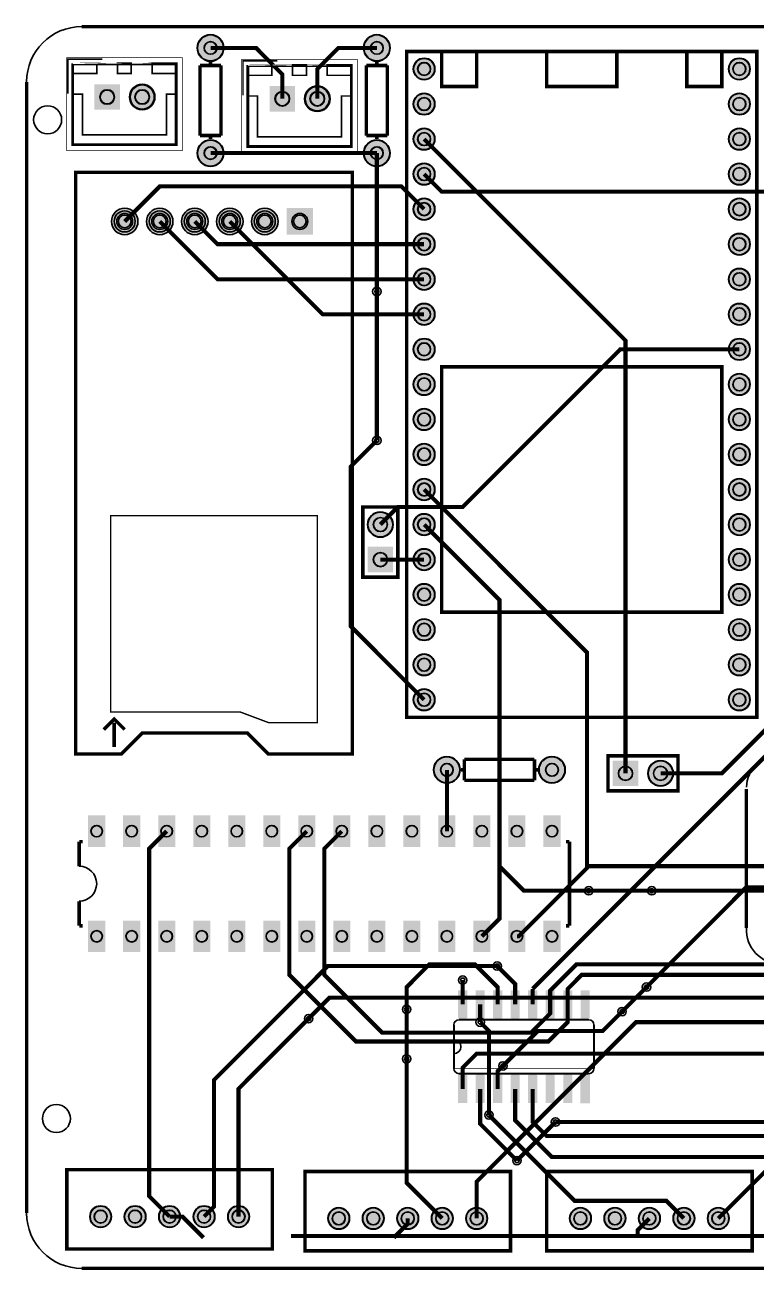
# Model space of a CAD drawing. Header units: millimetres. Extents: x 0 to 105, y 4 to 94.
# Drawn here: x -0.1 to 52.9, y 3.9 to 94.1 of the extents above; entities that cross this region are included whole.
import ezdxf

# ---------------------------------------------------------------- set-up
doc = ezdxf.new("R2010")
doc.units = ezdxf.units.MM
for name, color, linetype, true_color in [('BoardOutLine', 7, 'Continuous', 0xff00ff), ('BottomLayer', 7, 'Continuous', 0x0000ff), ('BottomSolderMaskLayer', 7, 'Continuous', 0xaa00ff), ('Document', 7, 'Continuous', 0xffffff), ('Hole', 7, 'Continuous', 0x222222), ('Mechanical', 7, 'Continuous', 0xf022f0), ('Multi-Layer', 7, 'Continuous', 0xc0c0c0), ('TopLayer', 7, 'Continuous', 0xff0000), ('TopPasteMaskLayer', 7, 'Continuous', 0x808080), ('TopSilkLayer', 7, 'Continuous', 0xffcc00), ('TopSolderMaskLayer', 7, 'Continuous', 0x800080)]:
    doc.layers.add(name, color=color, linetype=linetype, true_color=true_color)

msp = doc.modelspace()

# ---------------------------------------------------------------- hatches: boundary and pattern name
at = {"layer": 'BottomSolderMaskLayer'}
for points in [[(12.37, 92.456, 1), (14.3, 92.456, 1)], [(24.435, 92.456, 1), (26.365, 92.456, 1)], [(28.042, 90.932, 1), (29.616, 90.932, 1)], [(50.902, 90.932, 1), (52.477, 90.932, 1)], [(4.916, 89.826), (6.768, 89.826), (6.768, 87.974), (4.916, 87.974)], [(7.456, 88.9, 1), (9.308, 88.9, 1)], [(17.616, 89.699), (19.468, 89.699), (19.468, 87.847), (17.616, 87.847)], [(20.156, 88.773, 1), (22.008, 88.773, 1)], [(28.042, 88.392, 1), (29.616, 88.392, 1)], [(50.902, 88.392, 1), (52.477, 88.392, 1)], [(12.37, 84.836, 1), (14.3, 84.836, 1)], [(24.435, 84.836, 1), (26.365, 84.836, 1)], [(28.042, 85.852, 1), (29.616, 85.852, 1)], [(50.902, 85.852, 1), (52.477, 85.852, 1)], [(28.042, 83.312, 1), (29.616, 83.312, 1)], [(50.902, 83.312, 1), (52.477, 83.312, 1)], [(28.042, 80.772, 1), (29.616, 80.772, 1)], [(50.902, 80.772, 1), (52.477, 80.772, 1)], [(6.15, 79.883, 1), (8.074, 79.883, 1)], [(8.69, 79.883, 1), (10.614, 79.883, 1)], [(11.23, 79.883, 1), (13.154, 79.883, 1)], [(13.77, 79.883, 1), (15.694, 79.883, 1)], [(16.31, 79.883, 1), (18.234, 79.883, 1)], [(20.774, 80.845), (20.774, 78.921), (18.85, 78.921), (18.85, 80.845)], [(28.042, 78.232, 1), (29.616, 78.232, 1)], [(50.902, 78.232, 1), (52.477, 78.232, 1)], [(28.042, 75.692, 1), (29.616, 75.692, 1)], [(50.902, 75.692, 1), (52.477, 75.692, 1)], [(28.042, 73.152, 1), (29.616, 73.152, 1)], [(50.902, 73.152, 1), (52.477, 73.152, 1)], [(28.042, 70.612, 1), (29.616, 70.612, 1)], [(50.902, 70.612, 1), (52.477, 70.612, 1)], [(28.042, 68.072, 1), (29.616, 68.072, 1)], [(50.902, 68.072, 1), (52.477, 68.072, 1)], [(28.042, 65.532, 1), (29.616, 65.532, 1)], [(50.902, 65.532, 1), (52.477, 65.532, 1)], [(28.042, 62.992, 1), (29.616, 62.992, 1)], [(50.902, 62.992, 1), (52.477, 62.992, 1)], [(28.042, 60.452, 1), (29.616, 60.452, 1)], [(50.902, 60.452, 1), (52.477, 60.452, 1)], [(24.729, 57.912, 1), (26.579, 57.912, 1)], [(28.042, 57.912, 1), (29.616, 57.912, 1)], [(50.902, 57.912, 1), (52.477, 57.912, 1)], [(24.729, 54.447), (24.729, 56.298), (26.579, 56.298), (26.579, 54.447)], [(28.042, 55.372, 1), (29.616, 55.372, 1)], [(50.902, 55.372, 1), (52.477, 55.372, 1)], [(28.042, 52.832, 1), (29.616, 52.832, 1)], [(50.902, 52.832, 1), (52.477, 52.832, 1)], [(28.042, 50.292, 1), (29.616, 50.292, 1)], [(50.902, 50.292, 1), (52.477, 50.292, 1)], [(28.042, 47.752, 1), (29.616, 47.752, 1)], [(50.902, 47.752, 1), (52.477, 47.752, 1)], [(28.042, 45.212, 1), (29.616, 45.212, 1)], [(50.902, 45.212, 1), (52.477, 45.212, 1)], [(29.515, 40.132, 1), (31.445, 40.132, 1)], [(37.135, 40.132, 1), (39.065, 40.132, 1)], [(42.509, 40.803), (44.359, 40.803), (44.359, 38.953), (42.509, 38.953)], [(45.049, 39.878, 1), (46.899, 39.878, 1)], [(4.46, 34.55), (4.46, 36.824), (5.7, 36.824), (5.7, 34.55)], [(7, 34.55), (7, 36.824), (8.24, 36.824), (8.24, 34.55)], [(9.54, 34.55), (9.54, 36.824), (10.78, 36.824), (10.78, 34.55)], [(12.08, 34.55), (12.08, 36.824), (13.32, 36.824), (13.32, 34.55)], [(14.62, 34.55), (14.62, 36.824), (15.86, 36.824), (15.86, 34.55)], [(17.16, 34.55), (17.16, 36.824), (18.4, 36.824), (18.4, 34.55)], [(19.7, 34.55), (19.7, 36.824), (20.94, 36.824), (20.94, 34.55)], [(22.24, 34.55), (22.24, 36.824), (23.48, 36.824), (23.48, 34.55)], [(24.78, 34.55), (24.78, 36.824), (26.02, 36.824), (26.02, 34.55)], [(27.32, 34.55), (27.32, 36.824), (28.56, 36.824), (28.56, 34.55)], [(29.86, 34.55), (29.86, 36.824), (31.1, 36.824), (31.1, 34.55)], [(32.4, 34.55), (32.4, 36.824), (33.64, 36.824), (33.64, 34.55)], [(34.94, 34.55), (34.94, 36.824), (36.18, 36.824), (36.18, 34.55)], [(37.48, 34.55), (37.48, 36.824), (38.72, 36.824), (38.72, 34.55)], [(4.46, 26.93), (4.46, 29.204), (5.7, 29.204), (5.7, 26.93)], [(7, 26.93), (7, 29.204), (8.24, 29.204), (8.24, 26.93)], [(9.54, 26.93), (9.54, 29.204), (10.78, 29.204), (10.78, 26.93)], [(12.08, 26.93), (12.08, 29.204), (13.32, 29.204), (13.32, 26.93)], [(14.62, 26.93), (14.62, 29.204), (15.86, 29.204), (15.86, 26.93)], [(17.16, 26.93), (17.16, 29.204), (18.4, 29.204), (18.4, 26.93)], [(19.7, 26.93), (19.7, 29.204), (20.94, 29.204), (20.94, 26.93)], [(22.24, 26.93), (22.24, 29.204), (23.48, 29.204), (23.48, 26.93)], [(24.78, 26.93), (24.78, 29.204), (26.02, 29.204), (26.02, 26.93)], [(27.32, 26.93), (27.32, 29.204), (28.56, 29.204), (28.56, 26.93)], [(29.86, 26.93), (29.86, 29.204), (31.1, 29.204), (31.1, 26.93)], [(32.4, 26.93), (32.4, 29.204), (33.64, 29.204), (33.64, 26.93)], [(34.94, 26.93), (34.94, 29.204), (36.18, 29.204), (36.18, 26.93)], [(37.48, 26.93), (37.48, 29.204), (38.72, 29.204), (38.72, 26.93)], [(4.58, 7.747, 1), (6.154, 7.747, 1)], [(7.08, 7.747, 1), (8.654, 7.747, 1)], [(9.58, 7.747, 1), (11.154, 7.747, 1)], [(12.08, 7.747, 1), (13.655, 7.747, 1)], [(14.58, 7.747, 1), (16.154, 7.747, 1)], [(21.852, 7.62, 1), (23.426, 7.62, 1)], [(24.352, 7.62, 1), (25.926, 7.62, 1)], [(26.852, 7.62, 1), (28.426, 7.62, 1)], [(29.352, 7.62, 1), (30.927, 7.62, 1)], [(31.852, 7.62, 1), (33.426, 7.62, 1)], [(39.378, 7.62, 1), (40.953, 7.62, 1)], [(41.878, 7.62, 1), (43.452, 7.62, 1)], [(44.378, 7.62, 1), (45.953, 7.62, 1)], [(46.878, 7.62, 1), (48.453, 7.62, 1)], [(49.378, 7.62, 1), (50.953, 7.62, 1)]]:
    msp.add_hatch(color=256, dxfattribs=at).paths.add_polyline_path(points)
at = {"layer": 'Document'}
for points in [[(31.369, 22.022), (31.877, 22.022), (31.877, 23.165), (31.369, 23.165)], [(32.639, 22.022), (33.147, 22.022), (33.147, 23.165), (32.639, 23.165)], [(33.909, 22.022), (34.417, 22.022), (34.417, 23.165), (33.909, 23.165)], [(35.179, 22.022), (35.687, 22.022), (35.687, 23.165), (35.179, 23.165)], [(36.449, 22.022), (36.957, 22.022), (36.957, 23.165), (36.449, 23.165)], [(37.719, 22.022), (38.227, 22.022), (38.227, 23.165), (37.719, 23.165)], [(38.989, 22.022), (39.497, 22.022), (39.497, 23.165), (38.989, 23.165)], [(40.259, 22.022), (40.767, 22.022), (40.767, 23.165), (40.259, 23.165)], [(31.369, 16.967), (31.877, 16.967), (31.877, 18.11), (31.369, 18.11)], [(32.639, 16.967), (33.147, 16.967), (33.147, 18.11), (32.639, 18.11)], [(33.909, 16.993), (34.417, 16.993), (34.417, 18.136), (33.909, 18.136)], [(35.179, 16.967), (35.687, 16.967), (35.687, 18.11), (35.179, 18.11)], [(36.449, 16.967), (36.957, 16.967), (36.957, 18.11), (36.449, 18.11)], [(37.719, 16.967), (38.227, 16.967), (38.227, 18.11), (37.719, 18.11)], [(38.989, 16.967), (39.497, 16.967), (39.497, 18.11), (38.989, 18.11)], [(40.259, 16.967), (40.767, 16.967), (40.767, 18.11), (40.259, 18.11)]]:
    msp.add_hatch(color=256, dxfattribs=at).paths.add_polyline_path(points)
at = {"layer": 'Multi-Layer'}
for points in [[(12.395, 92.456, 1), (14.275, 92.456, 1)], [(24.46, 92.456, 1), (26.34, 92.456, 1)], [(28.067, 90.932, 1), (29.591, 90.932, 1)], [(50.927, 90.932, 1), (52.451, 90.932, 1)], [(4.967, 89.775), (6.717, 89.775), (6.717, 88.025), (4.967, 88.025)], [(7.507, 88.9, 1), (9.257, 88.9, 1)], [(17.667, 89.648), (19.417, 89.648), (19.417, 87.898), (17.667, 87.898)], [(20.207, 88.773, 1), (21.957, 88.773, 1)], [(28.067, 88.392, 1), (29.591, 88.392, 1)], [(50.927, 88.392, 1), (52.451, 88.392, 1)], [(12.395, 84.836, 1), (14.275, 84.836, 1)], [(24.46, 84.836, 1), (26.34, 84.836, 1)], [(28.067, 85.852, 1), (29.591, 85.852, 1)], [(50.927, 85.852, 1), (52.451, 85.852, 1)], [(28.067, 83.312, 1), (29.591, 83.312, 1)], [(50.927, 83.312, 1), (52.451, 83.312, 1)], [(28.067, 80.772, 1), (29.591, 80.772, 1)], [(50.927, 80.772, 1), (52.451, 80.772, 1)], [(6.35, 79.883, 1), (7.874, 79.883, 1)], [(8.89, 79.883, 1), (10.414, 79.883, 1)], [(11.43, 79.883, 1), (12.954, 79.883, 1)], [(13.97, 79.883, 1), (15.494, 79.883, 1)], [(16.51, 79.883, 1), (18.034, 79.883, 1)], [(20.574, 80.645), (20.574, 79.121), (19.05, 79.121), (19.05, 80.645)], [(28.067, 78.232, 1), (29.591, 78.232, 1)], [(50.927, 78.232, 1), (52.451, 78.232, 1)], [(28.067, 75.692, 1), (29.591, 75.692, 1)], [(50.927, 75.692, 1), (52.451, 75.692, 1)], [(28.067, 73.152, 1), (29.591, 73.152, 1)], [(50.927, 73.152, 1), (52.451, 73.152, 1)], [(28.067, 70.612, 1), (29.591, 70.612, 1)], [(50.927, 70.612, 1), (52.451, 70.612, 1)], [(28.067, 68.072, 1), (29.591, 68.072, 1)], [(50.927, 68.072, 1), (52.451, 68.072, 1)], [(28.067, 65.532, 1), (29.591, 65.532, 1)], [(50.927, 65.532, 1), (52.451, 65.532, 1)], [(28.067, 62.992, 1), (29.591, 62.992, 1)], [(50.927, 62.992, 1), (52.451, 62.992, 1)], [(28.067, 60.452, 1), (29.591, 60.452, 1)], [(50.927, 60.452, 1), (52.451, 60.452, 1)], [(24.754, 57.912, 1), (26.554, 57.912, 1)], [(28.067, 57.912, 1), (29.591, 57.912, 1)], [(50.927, 57.912, 1), (52.451, 57.912, 1)], [(24.754, 54.472), (24.754, 56.272), (26.554, 56.272), (26.554, 54.472)], [(28.067, 55.372, 1), (29.591, 55.372, 1)], [(50.927, 55.372, 1), (52.451, 55.372, 1)], [(28.067, 52.832, 1), (29.591, 52.832, 1)], [(50.927, 52.832, 1), (52.451, 52.832, 1)], [(28.067, 50.292, 1), (29.591, 50.292, 1)], [(50.927, 50.292, 1), (52.451, 50.292, 1)], [(28.067, 47.752, 1), (29.591, 47.752, 1)], [(50.927, 47.752, 1), (52.451, 47.752, 1)], [(28.067, 45.212, 1), (29.591, 45.212, 1)], [(50.927, 45.212, 1), (52.451, 45.212, 1)], [(29.54, 40.132, 1), (31.42, 40.132, 1)], [(37.16, 40.132, 1), (39.04, 40.132, 1)], [(42.534, 40.778), (44.334, 40.778), (44.334, 38.978), (42.534, 38.978)], [(45.074, 39.878, 1), (46.874, 39.878, 1)], [(4.474, 34.596), (4.474, 36.778), (5.686, 36.778), (5.686, 34.596)], [(7.014, 34.596), (7.014, 36.778), (8.226, 36.778), (8.226, 34.596)], [(9.554, 34.596), (9.554, 36.778), (10.766, 36.778), (10.766, 34.596)], [(12.094, 34.596), (12.094, 36.778), (13.306, 36.778), (13.306, 34.596)], [(14.634, 34.596), (14.634, 36.778), (15.846, 36.778), (15.846, 34.596)], [(17.174, 34.596), (17.174, 36.778), (18.386, 36.778), (18.386, 34.596)], [(19.714, 34.596), (19.714, 36.778), (20.926, 36.778), (20.926, 34.596)], [(22.254, 34.596), (22.254, 36.778), (23.466, 36.778), (23.466, 34.596)], [(24.794, 34.596), (24.794, 36.778), (26.006, 36.778), (26.006, 34.596)], [(27.334, 34.596), (27.334, 36.778), (28.546, 36.778), (28.546, 34.596)], [(29.874, 34.596), (29.874, 36.778), (31.086, 36.778), (31.086, 34.596)], [(32.414, 34.596), (32.414, 36.778), (33.626, 36.778), (33.626, 34.596)], [(34.954, 34.596), (34.954, 36.778), (36.166, 36.778), (36.166, 34.596)], [(37.494, 34.596), (37.494, 36.778), (38.706, 36.778), (38.706, 34.596)], [(4.474, 26.976), (4.474, 29.158), (5.686, 29.158), (5.686, 26.976)], [(7.014, 26.976), (7.014, 29.158), (8.226, 29.158), (8.226, 26.976)], [(9.554, 26.976), (9.554, 29.158), (10.766, 29.158), (10.766, 26.976)], [(12.094, 26.976), (12.094, 29.158), (13.306, 29.158), (13.306, 26.976)], [(14.634, 26.976), (14.634, 29.158), (15.846, 29.158), (15.846, 26.976)], [(17.174, 26.976), (17.174, 29.158), (18.386, 29.158), (18.386, 26.976)], [(19.714, 26.976), (19.714, 29.158), (20.926, 29.158), (20.926, 26.976)], [(22.254, 26.976), (22.254, 29.158), (23.466, 29.158), (23.466, 26.976)], [(24.794, 26.976), (24.794, 29.158), (26.006, 29.158), (26.006, 26.976)], [(27.334, 26.976), (27.334, 29.158), (28.546, 29.158), (28.546, 26.976)], [(29.874, 26.976), (29.874, 29.158), (31.086, 29.158), (31.086, 26.976)], [(32.414, 26.976), (32.414, 29.158), (33.626, 29.158), (33.626, 26.976)], [(34.954, 26.976), (34.954, 29.158), (36.166, 29.158), (36.166, 26.976)], [(37.494, 26.976), (37.494, 29.158), (38.706, 29.158), (38.706, 26.976)], [(4.605, 7.747, 1), (6.129, 7.747, 1)], [(7.105, 7.747, 1), (8.629, 7.747, 1)], [(9.605, 7.747, 1), (11.129, 7.747, 1)], [(12.105, 7.747, 1), (13.629, 7.747, 1)], [(14.605, 7.747, 1), (16.129, 7.747, 1)], [(21.877, 7.62, 1), (23.401, 7.62, 1)], [(24.377, 7.62, 1), (25.901, 7.62, 1)], [(26.877, 7.62, 1), (28.401, 7.62, 1)], [(29.377, 7.62, 1), (30.901, 7.62, 1)], [(31.877, 7.62, 1), (33.401, 7.62, 1)], [(39.403, 7.62, 1), (40.927, 7.62, 1)], [(41.903, 7.62, 1), (43.427, 7.62, 1)], [(44.403, 7.62, 1), (45.927, 7.62, 1)], [(46.903, 7.62, 1), (48.427, 7.62, 1)], [(49.403, 7.62, 1), (50.927, 7.62, 1)]]:
    msp.add_hatch(color=256, dxfattribs=at).paths.add_polyline_path(points)
at = {"layer": 'TopLayer'}
for points in [[(31.293, 24.155), (31.953, 24.155), (31.953, 22.123), (31.293, 22.123)], [(32.563, 24.155), (33.223, 24.155), (33.223, 22.123), (32.563, 22.123)], [(33.833, 24.155), (34.493, 24.155), (34.493, 22.123), (33.833, 22.123)], [(35.103, 24.155), (35.763, 24.155), (35.763, 22.123), (35.103, 22.123)], [(36.373, 24.155), (37.033, 24.155), (37.033, 22.123), (36.373, 22.123)], [(37.643, 24.155), (38.303, 24.155), (38.303, 22.123), (37.643, 22.123)], [(38.913, 24.155), (39.573, 24.155), (39.573, 22.123), (38.913, 22.123)], [(40.183, 24.155), (40.843, 24.155), (40.843, 22.123), (40.183, 22.123)], [(31.293, 18.009), (31.953, 18.009), (31.953, 15.977), (31.293, 15.977)], [(32.563, 18.009), (33.223, 18.009), (33.223, 15.977), (32.563, 15.977)], [(33.833, 18.009), (34.493, 18.009), (34.493, 15.977), (33.833, 15.977)], [(35.103, 18.009), (35.763, 18.009), (35.763, 15.977), (35.103, 15.977)], [(36.373, 18.009), (37.033, 18.009), (37.033, 15.977), (36.373, 15.977)], [(37.643, 18.009), (38.303, 18.009), (38.303, 15.977), (37.643, 15.977)], [(38.913, 18.009), (39.573, 18.009), (39.573, 15.977), (38.913, 15.977)], [(40.183, 18.009), (40.843, 18.009), (40.843, 15.977), (40.183, 15.977)]]:
    msp.add_hatch(color=256, dxfattribs=at).paths.add_polyline_path(points)
at = {"layer": 'TopPasteMaskLayer'}
msp.add_hatch(color=256, dxfattribs=at).paths.add_polyline_path([(40.183, 18.009), (40.843, 18.009), (40.843, 15.977), (40.183, 15.977)])
at = {"layer": 'TopSolderMaskLayer'}
for points in [[(12.37, 92.456, 1), (14.3, 92.456, 1)], [(24.435, 92.456, 1), (26.365, 92.456, 1)], [(28.042, 90.932, 1), (29.616, 90.932, 1)], [(50.902, 90.932, 1), (52.477, 90.932, 1)], [(4.916, 89.826), (6.768, 89.826), (6.768, 87.974), (4.916, 87.974)], [(7.456, 88.9, 1), (9.308, 88.9, 1)], [(17.616, 89.699), (19.468, 89.699), (19.468, 87.847), (17.616, 87.847)], [(20.156, 88.773, 1), (22.008, 88.773, 1)], [(28.042, 88.392, 1), (29.616, 88.392, 1)], [(50.902, 88.392, 1), (52.477, 88.392, 1)], [(12.37, 84.836, 1), (14.3, 84.836, 1)], [(24.435, 84.836, 1), (26.365, 84.836, 1)], [(28.042, 85.852, 1), (29.616, 85.852, 1)], [(50.902, 85.852, 1), (52.477, 85.852, 1)], [(28.042, 83.312, 1), (29.616, 83.312, 1)], [(50.902, 83.312, 1), (52.477, 83.312, 1)], [(28.042, 80.772, 1), (29.616, 80.772, 1)], [(50.902, 80.772, 1), (52.477, 80.772, 1)], [(6.15, 79.883, 1), (8.074, 79.883, 1)], [(8.69, 79.883, 1), (10.614, 79.883, 1)], [(11.23, 79.883, 1), (13.154, 79.883, 1)], [(13.77, 79.883, 1), (15.694, 79.883, 1)], [(16.31, 79.883, 1), (18.234, 79.883, 1)], [(20.774, 80.845), (20.774, 78.921), (18.85, 78.921), (18.85, 80.845)], [(28.042, 78.232, 1), (29.616, 78.232, 1)], [(50.902, 78.232, 1), (52.477, 78.232, 1)], [(28.042, 75.692, 1), (29.616, 75.692, 1)], [(50.902, 75.692, 1), (52.477, 75.692, 1)], [(28.042, 73.152, 1), (29.616, 73.152, 1)], [(50.902, 73.152, 1), (52.477, 73.152, 1)], [(28.042, 70.612, 1), (29.616, 70.612, 1)], [(50.902, 70.612, 1), (52.477, 70.612, 1)], [(28.042, 68.072, 1), (29.616, 68.072, 1)], [(50.902, 68.072, 1), (52.477, 68.072, 1)], [(28.042, 65.532, 1), (29.616, 65.532, 1)], [(50.902, 65.532, 1), (52.477, 65.532, 1)], [(28.042, 62.992, 1), (29.616, 62.992, 1)], [(50.902, 62.992, 1), (52.477, 62.992, 1)], [(28.042, 60.452, 1), (29.616, 60.452, 1)], [(50.902, 60.452, 1), (52.477, 60.452, 1)], [(24.729, 57.912, 1), (26.579, 57.912, 1)], [(28.042, 57.912, 1), (29.616, 57.912, 1)], [(50.902, 57.912, 1), (52.477, 57.912, 1)], [(24.729, 54.447), (24.729, 56.298), (26.579, 56.298), (26.579, 54.447)], [(28.042, 55.372, 1), (29.616, 55.372, 1)], [(50.902, 55.372, 1), (52.477, 55.372, 1)], [(28.042, 52.832, 1), (29.616, 52.832, 1)], [(50.902, 52.832, 1), (52.477, 52.832, 1)], [(28.042, 50.292, 1), (29.616, 50.292, 1)], [(50.902, 50.292, 1), (52.477, 50.292, 1)], [(28.042, 47.752, 1), (29.616, 47.752, 1)], [(50.902, 47.752, 1), (52.477, 47.752, 1)], [(28.042, 45.212, 1), (29.616, 45.212, 1)], [(50.902, 45.212, 1), (52.477, 45.212, 1)], [(29.515, 40.132, 1), (31.445, 40.132, 1)], [(37.135, 40.132, 1), (39.065, 40.132, 1)], [(42.509, 40.803), (44.359, 40.803), (44.359, 38.953), (42.509, 38.953)], [(45.049, 39.878, 1), (46.899, 39.878, 1)], [(4.46, 34.55), (4.46, 36.824), (5.7, 36.824), (5.7, 34.55)], [(7, 34.55), (7, 36.824), (8.24, 36.824), (8.24, 34.55)], [(9.54, 34.55), (9.54, 36.824), (10.78, 36.824), (10.78, 34.55)], [(12.08, 34.55), (12.08, 36.824), (13.32, 36.824), (13.32, 34.55)], [(14.62, 34.55), (14.62, 36.824), (15.86, 36.824), (15.86, 34.55)], [(17.16, 34.55), (17.16, 36.824), (18.4, 36.824), (18.4, 34.55)], [(19.7, 34.55), (19.7, 36.824), (20.94, 36.824), (20.94, 34.55)], [(22.24, 34.55), (22.24, 36.824), (23.48, 36.824), (23.48, 34.55)], [(24.78, 34.55), (24.78, 36.824), (26.02, 36.824), (26.02, 34.55)], [(27.32, 34.55), (27.32, 36.824), (28.56, 36.824), (28.56, 34.55)], [(29.86, 34.55), (29.86, 36.824), (31.1, 36.824), (31.1, 34.55)], [(32.4, 34.55), (32.4, 36.824), (33.64, 36.824), (33.64, 34.55)], [(34.94, 34.55), (34.94, 36.824), (36.18, 36.824), (36.18, 34.55)], [(37.48, 34.55), (37.48, 36.824), (38.72, 36.824), (38.72, 34.55)], [(4.46, 26.93), (4.46, 29.204), (5.7, 29.204), (5.7, 26.93)], [(7, 26.93), (7, 29.204), (8.24, 29.204), (8.24, 26.93)], [(9.54, 26.93), (9.54, 29.204), (10.78, 29.204), (10.78, 26.93)], [(12.08, 26.93), (12.08, 29.204), (13.32, 29.204), (13.32, 26.93)], [(14.62, 26.93), (14.62, 29.204), (15.86, 29.204), (15.86, 26.93)], [(17.16, 26.93), (17.16, 29.204), (18.4, 29.204), (18.4, 26.93)], [(19.7, 26.93), (19.7, 29.204), (20.94, 29.204), (20.94, 26.93)], [(22.24, 26.93), (22.24, 29.204), (23.48, 29.204), (23.48, 26.93)], [(24.78, 26.93), (24.78, 29.204), (26.02, 29.204), (26.02, 26.93)], [(27.32, 26.93), (27.32, 29.204), (28.56, 29.204), (28.56, 26.93)], [(29.86, 26.93), (29.86, 29.204), (31.1, 29.204), (31.1, 26.93)], [(32.4, 26.93), (32.4, 29.204), (33.64, 29.204), (33.64, 26.93)], [(34.94, 26.93), (34.94, 29.204), (36.18, 29.204), (36.18, 26.93)], [(37.48, 26.93), (37.48, 29.204), (38.72, 29.204), (38.72, 26.93)], [(40.157, 18.034), (40.869, 18.034), (40.869, 15.951), (40.157, 15.951)], [(4.58, 7.747, 1), (6.154, 7.747, 1)], [(7.08, 7.747, 1), (8.654, 7.747, 1)], [(9.58, 7.747, 1), (11.154, 7.747, 1)], [(12.08, 7.747, 1), (13.655, 7.747, 1)], [(14.58, 7.747, 1), (16.154, 7.747, 1)], [(21.852, 7.62, 1), (23.426, 7.62, 1)], [(24.352, 7.62, 1), (25.926, 7.62, 1)], [(26.852, 7.62, 1), (28.426, 7.62, 1)], [(29.352, 7.62, 1), (30.927, 7.62, 1)], [(31.852, 7.62, 1), (33.426, 7.62, 1)], [(39.378, 7.62, 1), (40.953, 7.62, 1)], [(41.878, 7.62, 1), (43.452, 7.62, 1)], [(44.378, 7.62, 1), (45.953, 7.62, 1)], [(46.878, 7.62, 1), (48.453, 7.62, 1)], [(49.378, 7.62, 1), (50.953, 7.62, 1)]]:
    msp.add_hatch(color=256, dxfattribs=at).paths.add_polyline_path(points)

# ---------------------------------------------------------------- linework, layer by layer
at = {"layer": 'BoardOutLine', "const_width": 0.254}
for points in [[(4, 94), (101, 94)], [(0, 8), (0, 90)], [(101, 4), (4, 4)]]:
    msp.add_lwpolyline(points, dxfattribs=at)
at = {"layer": 'BoardOutLine'}
for centre, start, end in [((4, 90), 90, 180), ((4, 8), 180, 270)]:
    msp.add_arc(centre, 4, start, end, dxfattribs=at)
at = {"layer": 'BottomLayer', "const_width": 0.3}
for points in [[(28.829, 85.852), (43.434, 71.247), (43.434, 39.878)], [(25.4, 84.836), (25.4, 74.803)], [(14.732, 79.883), (21.463, 73.152), (28.829, 73.152)], [(28.829, 45.212), (23.495, 50.546), (23.495, 62.103), (25.4, 64.008)], [(28.829, 60.452), (40.64, 48.641), (40.64, 33.02), (35.687, 28.067), (35.56, 28.067)], [(44.958, 24.384), (52.197, 31.623), (65.151, 31.623), (71.882, 38.354), (71.882, 48.514), (69.723, 50.673), (68.326, 50.673)], [(40.64, 33.147), (59.309, 33.147), (64.897, 38.735)], [(45.339, 31.369), (40.767, 31.369)], [(12.867, 7.747), (13.589, 8.469), (13.589, 17.653), (21.844, 25.908), (34.29, 25.908)], [(20.447, 22.098), (21.971, 23.622), (62.23, 23.622)], [(27.559, 19.177), (27.559, 22.773)], [(34.544, 18.669), (37.084, 21.209), (41.783, 21.209), (43.307, 22.733)], [(32.639, 7.62), (32.639, 10.287), (44.196, 21.844), (64.77, 21.844)], [(32.893, 21.844), (33.528, 21.209), (33.528, 15.113)], [(38.354, 14.605), (35.56, 11.811)], [(50.165, 7.62), (55.118, 12.573), (56.261, 12.573)]]:
    msp.add_lwpolyline(points, dxfattribs=at)
at = {"layer": 'BottomSolderMaskLayer'}
for points in [[(5.845, 89.429), (5.839, 89.429)], [(8.384, 89.429), (8.379, 89.429)], [(18.545, 89.302), (18.539, 89.302)], [(21.084, 89.302), (21.079, 89.302)], [(5.845, 88.371), (5.839, 88.371)], [(8.384, 88.371), (8.379, 88.371)], [(18.545, 88.244), (18.539, 88.244)], [(21.084, 88.244), (21.079, 88.244)]]:
    msp.add_lwpolyline(points, close=True, dxfattribs=at)
for centre, radius in [((13.335, 92.456), 0.965), ((25.4, 92.456), 0.965), ((13.335, 92.456), 0.462), ((25.4, 92.456), 0.462), ((28.829, 90.932), 0.787), ((28.829, 90.932), 0.472), ((51.689, 90.932), 0.787), ((51.689, 90.932), 0.472), ((8.382, 88.9), 0.926), ((21.082, 88.773), 0.926), ((28.829, 88.392), 0.787), ((28.829, 88.392), 0.472), ((51.689, 88.392), 0.787), ((51.689, 88.392), 0.472), ((13.335, 84.836), 0.965), ((25.4, 84.836), 0.965), ((28.829, 85.852), 0.787), ((28.829, 85.852), 0.472), ((51.689, 85.852), 0.787), ((51.689, 85.852), 0.472), ((13.335, 84.836), 0.462), ((25.4, 84.836), 0.462), ((28.829, 83.312), 0.787), ((51.689, 83.312), 0.787), ((28.829, 83.312), 0.472), ((51.689, 83.312), 0.472), ((28.829, 80.772), 0.787), ((28.829, 80.772), 0.472), ((51.689, 80.772), 0.787), ((51.689, 80.772), 0.472), ((7.112, 79.883), 0.962), ((7.112, 79.883), 0.577), ((9.652, 79.883), 0.962), ((9.652, 79.883), 0.577), ((12.192, 79.883), 0.962), ((12.192, 79.883), 0.577), ((14.732, 79.883), 0.962), ((14.732, 79.883), 0.577), ((17.272, 79.883), 0.962), ((17.272, 79.883), 0.577), ((19.812, 79.883), 0.577), ((28.829, 78.232), 0.787), ((28.829, 78.232), 0.472), ((51.689, 78.232), 0.787), ((51.689, 78.232), 0.472), ((28.829, 75.692), 0.787), ((28.829, 75.692), 0.472), ((51.689, 75.692), 0.787), ((51.689, 75.692), 0.472), ((28.829, 73.152), 0.787), ((28.829, 73.152), 0.472), ((51.689, 73.152), 0.787), ((51.689, 73.152), 0.472), ((28.829, 70.612), 0.787), ((51.689, 70.612), 0.787), ((28.829, 70.612), 0.472), ((51.689, 70.612), 0.472), ((28.829, 68.072), 0.787), ((51.689, 68.072), 0.787), ((28.829, 68.072), 0.472), ((51.689, 68.072), 0.472), ((28.829, 65.532), 0.787), ((28.829, 65.532), 0.472), ((51.689, 65.532), 0.787), ((51.689, 65.532), 0.472), ((28.829, 62.992), 0.787), ((28.829, 62.992), 0.472), ((51.689, 62.992), 0.787), ((51.689, 62.992), 0.472), ((28.829, 60.452), 0.787), ((28.829, 60.452), 0.472), ((51.689, 60.452), 0.787), ((51.689, 60.452), 0.472), ((25.654, 57.912), 0.925), ((28.829, 57.912), 0.787), ((51.689, 57.912), 0.787), ((25.654, 57.912), 0.514), ((28.829, 57.912), 0.472), ((51.689, 57.912), 0.472), ((28.829, 55.372), 0.787), ((51.689, 55.372), 0.787), ((25.654, 55.372), 0.514), ((28.829, 55.372), 0.472), ((51.689, 55.372), 0.472), ((28.829, 52.832), 0.787), ((28.829, 52.832), 0.472), ((51.689, 52.832), 0.787), ((51.689, 52.832), 0.472), ((28.829, 50.292), 0.787), ((28.829, 50.292), 0.472), ((51.689, 50.292), 0.787), ((51.689, 50.292), 0.472), ((28.829, 47.752), 0.787), ((28.829, 47.752), 0.472), ((51.689, 47.752), 0.787), ((51.689, 47.752), 0.472), ((28.829, 45.212), 0.787), ((28.829, 45.212), 0.472), ((51.689, 45.212), 0.787), ((51.689, 45.212), 0.472), ((30.48, 40.132), 0.965), ((38.1, 40.132), 0.965), ((45.974, 39.878), 0.925), ((30.48, 40.132), 0.462), ((38.1, 40.132), 0.462), ((43.434, 39.878), 0.514), ((45.974, 39.878), 0.514), ((5.08, 35.687), 0.416), ((7.62, 35.687), 0.416), ((10.16, 35.687), 0.416), ((12.7, 35.687), 0.416), ((15.24, 35.687), 0.416), ((17.78, 35.687), 0.416), ((20.32, 35.687), 0.416), ((22.86, 35.687), 0.416), ((25.4, 35.687), 0.416), ((27.94, 35.687), 0.416), ((30.48, 35.687), 0.416), ((33.02, 35.687), 0.416), ((35.56, 35.687), 0.416), ((38.1, 35.687), 0.416), ((5.08, 28.067), 0.416), ((7.62, 28.067), 0.416), ((10.16, 28.067), 0.416), ((12.7, 28.067), 0.416), ((15.24, 28.067), 0.416), ((17.78, 28.067), 0.416), ((20.32, 28.067), 0.416), ((22.86, 28.067), 0.416), ((25.4, 28.067), 0.416), ((27.94, 28.067), 0.416), ((30.48, 28.067), 0.416), ((33.02, 28.067), 0.416), ((35.56, 28.067), 0.416), ((38.1, 28.067), 0.416), ((5.367, 7.747), 0.787), ((5.367, 7.747), 0.472), ((7.867, 7.747), 0.787), ((7.867, 7.747), 0.472), ((10.367, 7.747), 0.787), ((10.367, 7.747), 0.472), ((12.867, 7.747), 0.787), ((12.867, 7.747), 0.472), ((15.367, 7.747), 0.787), ((15.367, 7.747), 0.472), ((22.639, 7.62), 0.787), ((25.139, 7.62), 0.787), ((27.639, 7.62), 0.787), ((30.139, 7.62), 0.787), ((32.639, 7.62), 0.787), ((40.165, 7.62), 0.787), ((42.665, 7.62), 0.787), ((45.165, 7.62), 0.787), ((47.665, 7.62), 0.787), ((50.165, 7.62), 0.787), ((22.639, 7.62), 0.472), ((25.139, 7.62), 0.472), ((27.639, 7.62), 0.472), ((30.139, 7.62), 0.472), ((32.639, 7.62), 0.472), ((40.165, 7.62), 0.472), ((42.665, 7.62), 0.472), ((45.165, 7.62), 0.472), ((47.665, 7.62), 0.472), ((50.165, 7.62), 0.472)]:
    msp.add_circle(centre, radius, dxfattribs=at)
for centre, start, end in [((5.839, 88.9), 90, 270), ((5.845, 88.9), 270, 90), ((8.379, 88.9), 90, 270), ((8.384, 88.9), 270, 90), ((18.539, 88.773), 90, 270), ((18.545, 88.773), 270, 90), ((21.079, 88.773), 90, 270), ((21.084, 88.773), 270, 90)]:
    msp.add_arc(centre, 0.529, start, end, dxfattribs=at)
at = {"layer": 'Document', "const_width": 0.1}
for points in [[(5.491, 91.651), (2.992, 91.651), (2.992, 89.149)], [(18.192, 91.524), (15.692, 91.524), (15.692, 89.022)]]:
    msp.add_lwpolyline(points, dxfattribs=at)
for points in [[(3.391, 91.25), (3.391, 85.499), (10.792, 85.499), (10.792, 91.25), (3.391, 91.25)], [(16.091, 91.123), (16.091, 85.372), (23.493, 85.372), (23.493, 91.123), (16.091, 91.123)]]:
    msp.add_lwpolyline(points, close=True, dxfattribs=at)
at = {"layer": 'Hole'}
for centre in [(25.4, 74.803), (25.4, 64.008), (40.767, 31.369), (45.339, 31.369), (34.135, 25.908), (31.623, 24.892), (44.958, 24.384), (27.559, 22.772), (43.187, 22.613), (20.447, 22.098), (32.893, 21.844), (27.559, 19.177), (34.544, 18.669), (33.528, 15.113), (38.354, 14.605), (35.56, 11.811)]:
    msp.add_circle(centre, 0.152, dxfattribs=at)
at = {"layer": 'Mechanical', "const_width": 0.05}
for points in [[(2.893, 91.75), (2.893, 85.001), (11.293, 85.001), (11.293, 91.75), (2.893, 91.75)], [(15.593, 91.623), (15.593, 84.874), (23.993, 84.874), (23.993, 91.623), (15.593, 91.623)]]:
    msp.add_lwpolyline(points, close=True, dxfattribs=at)
at = {"layer": 'Multi-Layer'}
for points in [[(5.845, 89.4), (5.839, 89.4)], [(8.384, 89.4), (8.379, 89.4)], [(18.545, 89.273), (18.539, 89.273)], [(21.084, 89.273), (21.079, 89.273)], [(5.845, 88.4), (5.839, 88.4)], [(8.384, 88.4), (8.379, 88.4)], [(18.545, 88.273), (18.539, 88.273)], [(21.084, 88.273), (21.079, 88.273)]]:
    msp.add_lwpolyline(points, close=True, dxfattribs=at)
for centre, radius in [((13.335, 92.456), 0.94), ((25.4, 92.456), 0.94), ((13.335, 92.456), 0.45), ((25.4, 92.456), 0.45), ((28.829, 90.932), 0.762), ((28.829, 90.932), 0.457), ((51.689, 90.932), 0.762), ((51.689, 90.932), 0.457), ((8.382, 88.9), 0.875), ((21.082, 88.773), 0.875), ((28.829, 88.392), 0.762), ((28.829, 88.392), 0.457), ((51.689, 88.392), 0.762), ((51.689, 88.392), 0.457), ((1.524, 87.249), 1.016), ((13.335, 84.836), 0.94), ((25.4, 84.836), 0.94), ((28.829, 85.852), 0.762), ((28.829, 85.852), 0.457), ((51.689, 85.852), 0.762), ((51.689, 85.852), 0.457), ((13.335, 84.836), 0.45), ((25.4, 84.836), 0.45), ((28.829, 83.312), 0.762), ((51.689, 83.312), 0.762), ((28.829, 83.312), 0.457), ((51.689, 83.312), 0.457), ((28.829, 80.772), 0.762), ((28.829, 80.772), 0.457), ((51.689, 80.772), 0.762), ((51.689, 80.772), 0.457), ((7.112, 79.883), 0.762), ((7.112, 79.883), 0.457), ((9.652, 79.883), 0.762), ((9.652, 79.883), 0.457), ((12.192, 79.883), 0.762), ((12.192, 79.883), 0.457), ((14.732, 79.883), 0.762), ((14.732, 79.883), 0.457), ((17.272, 79.883), 0.762), ((17.272, 79.883), 0.457), ((19.812, 79.883), 0.457), ((28.829, 78.232), 0.762), ((28.829, 78.232), 0.457), ((51.689, 78.232), 0.762), ((51.689, 78.232), 0.457), ((28.829, 75.692), 0.762), ((28.829, 75.692), 0.457), ((51.689, 75.692), 0.762), ((51.689, 75.692), 0.457), ((25.4, 74.803), 0.305), ((28.829, 73.152), 0.762), ((28.829, 73.152), 0.457), ((51.689, 73.152), 0.762), ((51.689, 73.152), 0.457), ((28.829, 70.612), 0.762), ((51.689, 70.612), 0.762), ((28.829, 70.612), 0.457), ((51.689, 70.612), 0.457), ((28.829, 68.072), 0.762), ((51.689, 68.072), 0.762), ((28.829, 68.072), 0.457), ((51.689, 68.072), 0.457), ((28.829, 65.532), 0.762), ((28.829, 65.532), 0.457), ((51.689, 65.532), 0.762), ((51.689, 65.532), 0.457), ((25.4, 64.008), 0.305), ((28.829, 62.992), 0.762), ((28.829, 62.992), 0.457), ((51.689, 62.992), 0.762), ((51.689, 62.992), 0.457), ((28.829, 60.452), 0.762), ((28.829, 60.452), 0.457), ((51.689, 60.452), 0.762), ((51.689, 60.452), 0.457), ((25.654, 57.912), 0.9), ((28.829, 57.912), 0.762), ((51.689, 57.912), 0.762), ((25.654, 57.912), 0.5), ((28.829, 57.912), 0.457), ((51.689, 57.912), 0.457), ((28.829, 55.372), 0.762), ((51.689, 55.372), 0.762), ((25.654, 55.372), 0.5), ((28.829, 55.372), 0.457), ((51.689, 55.372), 0.457), ((28.829, 52.832), 0.762), ((28.829, 52.832), 0.457), ((51.689, 52.832), 0.762), ((51.689, 52.832), 0.457), ((28.829, 50.292), 0.762), ((28.829, 50.292), 0.457), ((51.689, 50.292), 0.762), ((51.689, 50.292), 0.457), ((28.829, 47.752), 0.762), ((28.829, 47.752), 0.457), ((51.689, 47.752), 0.762), ((51.689, 47.752), 0.457), ((28.829, 45.212), 0.762), ((28.829, 45.212), 0.457), ((51.689, 45.212), 0.762), ((51.689, 45.212), 0.457), ((30.48, 40.132), 0.94), ((38.1, 40.132), 0.94), ((45.974, 39.878), 0.9), ((30.48, 40.132), 0.45), ((38.1, 40.132), 0.45), ((43.434, 39.878), 0.5), ((45.974, 39.878), 0.5), ((5.08, 35.687), 0.406), ((7.62, 35.687), 0.406), ((10.16, 35.687), 0.406), ((12.7, 35.687), 0.406), ((15.24, 35.687), 0.406), ((17.78, 35.687), 0.406), ((20.32, 35.687), 0.406), ((22.86, 35.687), 0.406), ((25.4, 35.687), 0.406), ((27.94, 35.687), 0.406), ((30.48, 35.687), 0.406), ((33.02, 35.687), 0.406), ((35.56, 35.687), 0.406), ((38.1, 35.687), 0.406), ((40.767, 31.369), 0.305), ((45.339, 31.369), 0.305), ((5.08, 28.067), 0.406), ((7.62, 28.067), 0.406), ((10.16, 28.067), 0.406), ((12.7, 28.067), 0.406), ((15.24, 28.067), 0.406), ((17.78, 28.067), 0.406), ((20.32, 28.067), 0.406), ((22.86, 28.067), 0.406), ((25.4, 28.067), 0.406), ((27.94, 28.067), 0.406), ((30.48, 28.067), 0.406), ((33.02, 28.067), 0.406), ((35.56, 28.067), 0.406), ((38.1, 28.067), 0.406), ((34.135, 25.908), 0.305), ((31.623, 24.892), 0.305), ((44.958, 24.384), 0.305), ((27.559, 22.772), 0.305), ((43.187, 22.613), 0.305), ((20.447, 22.098), 0.305), ((32.893, 21.844), 0.305), ((27.559, 19.177), 0.305), ((34.544, 18.669), 0.305), ((2.159, 14.859), 1.016), ((33.528, 15.113), 0.305), ((38.354, 14.605), 0.305), ((35.56, 11.811), 0.305), ((5.367, 7.747), 0.762), ((5.367, 7.747), 0.457), ((7.867, 7.747), 0.762), ((7.867, 7.747), 0.457), ((10.367, 7.747), 0.762), ((10.367, 7.747), 0.457), ((12.867, 7.747), 0.762), ((12.867, 7.747), 0.457), ((15.367, 7.747), 0.762), ((15.367, 7.747), 0.457), ((22.639, 7.62), 0.762), ((25.139, 7.62), 0.762), ((27.639, 7.62), 0.762), ((30.139, 7.62), 0.762), ((32.639, 7.62), 0.762), ((40.165, 7.62), 0.762), ((42.665, 7.62), 0.762), ((45.165, 7.62), 0.762), ((47.665, 7.62), 0.762), ((50.165, 7.62), 0.762), ((22.639, 7.62), 0.457), ((25.139, 7.62), 0.457), ((27.639, 7.62), 0.457), ((30.139, 7.62), 0.457), ((32.639, 7.62), 0.457), ((40.165, 7.62), 0.457), ((42.665, 7.62), 0.457), ((45.165, 7.62), 0.457), ((47.665, 7.62), 0.457), ((50.165, 7.62), 0.457)]:
    msp.add_circle(centre, radius, dxfattribs=at)
for centre, start, end in [((5.839, 88.9), 90, 270), ((5.845, 88.9), 270, 90), ((8.379, 88.9), 90, 270), ((8.384, 88.9), 270, 90), ((18.539, 88.773), 90, 270), ((18.545, 88.773), 270, 90), ((21.079, 88.773), 90, 270), ((21.084, 88.773), 270, 90)]:
    msp.add_arc(centre, 0.5, start, end, dxfattribs=at)
at = {"layer": 'TopLayer', "const_width": 0.3}
for points in [[(18.542, 88.773), (18.542, 90.551), (16.637, 92.456), (13.335, 92.456)], [(21.082, 88.773), (21.082, 90.932), (22.606, 92.456), (25.4, 92.456)], [(13.335, 84.836), (25.4, 84.836)], [(54.737, 81.661), (54.356, 82.042), (30.099, 82.042), (28.829, 83.312)], [(7.112, 79.883), (9.652, 82.423), (27.178, 82.423), (28.829, 80.772)], [(9.652, 79.883), (13.843, 75.692), (28.829, 75.692)], [(28.829, 78.232), (13.843, 78.232), (12.192, 79.883)], [(25.4, 74.803), (25.4, 64.008)], [(25.654, 57.912), (26.924, 59.182), (31.623, 59.182), (43.053, 70.612), (51.689, 70.612)], [(28.829, 57.912), (34.29, 52.451), (34.29, 29.337), (33.02, 28.067)], [(36.703, 24.257), (61.214, 48.768), (61.214, 56.388)], [(25.654, 55.372), (28.829, 55.372)], [(45.974, 39.878), (50.419, 39.878), (56.134, 45.593)], [(30.48, 35.687), (30.48, 40.132)], [(62.357, 38.735), (54.991, 31.369), (45.339, 31.369)], [(31.623, 16.993), (31.623, 18.542), (32.639, 19.558), (57.023, 19.558), (75.946, 38.481), (81.407, 38.481)], [(10.367, 7.747), (8.89, 9.224), (8.89, 34.417), (10.16, 35.687)], [(20.32, 35.687), (19.05, 34.417), (19.05, 25.273), (23.876, 20.447), (37.846, 20.447), (39.243, 21.844), (39.243, 23.139)], [(22.86, 35.687), (21.59, 34.417), (21.59, 25.273), (25.781, 21.082), (36.576, 21.082), (37.973, 22.479), (37.973, 23.139)], [(40.767, 31.369), (36.068, 31.369), (34.29, 33.139)], [(34.163, 23.139), (34.163, 24.384), (32.512, 26.035), (29.21, 26.035), (27.559, 24.384), (27.559, 22.606)], [(37.973, 23.139), (37.973, 24.13), (39.878, 26.035), (61.468, 26.035)], [(34.135, 25.908), (35.433, 24.61), (35.433, 23.139)], [(39.243, 23.139), (39.243, 24.257), (40.259, 25.273), (42.799, 25.273)], [(58.293, 25.273), (42.799, 25.273)], [(31.623, 23.139), (31.623, 24.892)], [(36.703, 23.139), (36.703, 24.257)], [(43.187, 22.613), (44.958, 24.384)], [(32.893, 23.139), (32.893, 21.844)], [(15.367, 7.747), (15.367, 17.018), (20.447, 22.098)], [(30.139, 7.62), (27.559, 10.2), (27.559, 19.177)], [(34.163, 16.993), (34.163, 18.288), (34.544, 18.669)], [(32.893, 16.993), (32.893, 14.478), (35.56, 11.811)], [(35.433, 16.993), (35.433, 14.732), (38.1, 12.065), (58.039, 12.065), (60.071, 10.033), (60.96, 10.033)], [(64.683, 7.366), (58.46, 13.589), (37.719, 13.589), (36.703, 14.605), (36.703, 16.993)], [(33.528, 15.113), (39.751, 8.89), (46.395, 8.89), (47.665, 7.62)], [(61.468, 12.319), (59.182, 14.605), (38.354, 14.605)], [(10.367, 7.747), (11.303, 7.747), (12.827, 6.223)], [(19.177, 6.35), (95.457, 6.35), (96.727, 7.62)], [(27.639, 7.62), (27.639, 7.225), (26.637, 6.223)], [(45.165, 7.62), (44.315, 6.77), (44.315, 6.223)]]:
    msp.add_lwpolyline(points, dxfattribs=at)
at = {"layer": 'TopSilkLayer'}
for points, const_width in [([(27.559, 92.202), (52.959, 92.202), (52.959, 43.942), (27.559, 43.942), (27.559, 92.202)], 0.254), ([(30.099, 92.202), (32.639, 92.202), (32.639, 89.662), (30.099, 89.662), (30.099, 92.202)], 0.254), ([(37.719, 92.202), (42.799, 92.202), (42.799, 89.662), (37.719, 89.662), (37.719, 92.202)], 0.254), ([(47.879, 92.202), (50.419, 92.202), (50.419, 89.662), (47.879, 89.662), (47.879, 92.202)], 0.254), ([(3.292, 91.351), (5.093, 91.351), (5.093, 90.599), (3.292, 90.599), (3.292, 91.351), (3.292, 85.4), (10.892, 85.4), (10.892, 91.351), (3.292, 91.351)], 0.12), ([(6.591, 91.351), (6.591, 90.599), (7.592, 90.599), (7.592, 91.351), (6.591, 91.351)], 0.12), ([(9.093, 91.351), (9.093, 90.599), (10.892, 90.599), (10.892, 91.351), (9.093, 91.351)], 0.12), ([(15.992, 91.224), (17.793, 91.224), (17.793, 90.472), (15.992, 90.472), (15.992, 91.224), (15.992, 85.273), (23.592, 85.273), (23.592, 91.224), (15.992, 91.224)], 0.12), ([(19.291, 91.224), (19.291, 90.472), (20.292, 90.472), (20.292, 91.224), (19.291, 91.224)], 0.12), ([(21.793, 91.224), (21.793, 90.472), (23.592, 90.472), (23.592, 91.224), (21.793, 91.224)], 0.12), ([(30.099, 69.342), (50.419, 69.342), (50.419, 51.562), (30.099, 51.562), (30.099, 69.342)], 0.254), ([(24.384, 54.102), (24.384, 59.182), (26.924, 59.182), (26.924, 54.102), (24.384, 54.102)], 0.254), ([(15.494, 44.323), (17.526, 43.561), (21.082, 43.561), (21.082, 58.547), (6.096, 58.547), (6.096, 44.323), (15.494, 44.323)], 0.102), ([(42.164, 41.148), (47.244, 41.148), (47.244, 38.608), (42.164, 38.608), (42.164, 41.148)], 0.254), ([(2.917, 5.397), (2.917, 11.147), (17.817, 11.147), (17.817, 5.397), (2.917, 5.397)], 0.254), ([(20.189, 5.27), (20.189, 11.02), (35.089, 11.02), (35.089, 5.27), (20.189, 5.27)], 0.254), ([(37.715, 5.27), (37.715, 11.02), (52.615, 11.02), (52.615, 5.27), (37.715, 5.27)], 0.254)]:
    msp.add_lwpolyline(points, close=True, dxfattribs=dict(at, const_width=const_width))
for points, const_width in [([(5.491, 91.651), (2.992, 91.651), (2.992, 89.149)], 0.12), ([(12.573, 91.186), (13.335, 91.186)], 0.254), ([(12.573, 86.106), (12.573, 91.186)], 0.254), ([(13.335, 91.186), (13.335, 91.44)], 0.254), ([(13.335, 91.186), (14.097, 91.186)], 0.254), ([(14.097, 91.186), (14.097, 86.106)], 0.254), ([(18.192, 91.524), (15.692, 91.524), (15.692, 89.022)], 0.12), ([(24.638, 91.186), (25.4, 91.186)], 0.254), ([(24.638, 86.106), (24.638, 91.186)], 0.254), ([(25.4, 91.186), (25.4, 91.44)], 0.254), ([(25.4, 91.186), (26.162, 91.186)], 0.254), ([(26.162, 91.186), (26.162, 86.106)], 0.254), ([(3.292, 89.101), (4.041, 89.101), (4.041, 86.149), (7.092, 86.149), (10.142, 86.149), (10.142, 89.101), (10.892, 89.101)], 0.12), ([(15.992, 88.974), (16.741, 88.974), (16.741, 86.022), (19.792, 86.022), (22.842, 86.022), (22.842, 88.974), (23.592, 88.974)], 0.12), ([(13.335, 86.106), (12.573, 86.106)], 0.254), ([(13.335, 86.106), (13.335, 85.852)], 0.254), ([(14.097, 86.106), (13.335, 86.106)], 0.254), ([(25.4, 86.106), (24.638, 86.106)], 0.254), ([(25.4, 86.106), (25.4, 85.852)], 0.254), ([(26.162, 86.106), (25.4, 86.106)], 0.254), ([(23.368, 83.439), (23.622, 83.439), (23.622, 41.275), (17.526, 41.275), (16.002, 42.799), (8.382, 42.799), (6.858, 41.275), (3.556, 41.275), (3.556, 83.439), (23.622, 83.439)], 0.254), ([(5.588, 43.053), (6.35, 43.815), (7.112, 43.053)], 0.254), ([(6.35, 41.783), (6.35, 43.561)], 0.254), ([(31.75, 40.132), (31.75, 40.894)], 0.254), ([(31.75, 40.894), (36.83, 40.894)], 0.254), ([(36.83, 40.894), (36.83, 40.132)], 0.254), ([(31.75, 40.132), (31.496, 40.132)], 0.254), ([(31.75, 39.37), (31.75, 40.132)], 0.254), ([(36.83, 40.132), (37.084, 40.132)], 0.254), ([(36.83, 40.132), (36.83, 39.37)], 0.254), ([(36.83, 39.37), (31.75, 39.37)], 0.254), ([(52.197, 28.669), (52.197, 38.735)], 0.254), ([(3.81, 34.925), (3.81, 33.147)], 0.254), ([(3.81, 34.925), (4.064, 34.925)], 0.254), ([(39.37, 34.925), (39.116, 34.925)], 0.254), ([(39.37, 28.829), (39.37, 34.925)], 0.254), ([(3.81, 30.607), (3.81, 28.829)], 0.254), ([(3.81, 28.829), (4.064, 28.829)], 0.254), ([(39.37, 28.829), (39.116, 28.829)], 0.254), ([(30.988, 21.641), (30.988, 20.574), (30.988, 19.558), (30.988, 18.491)], 0.152), ([(40.767, 22.022), (31.369, 22.022)], 0.152), ([(41.148, 18.491), (41.148, 21.641)], 0.152), ([(30.988, 18.466), (41.148, 18.466)], 0.0508), ([(31.369, 18.11), (40.767, 18.11)], 0.152)]:
    msp.add_lwpolyline(points, dxfattribs=dict(at, const_width=const_width))
for centre, radius, start, end in [((54.737, 38.735), 2.544, 93.24195, 176.81511), ((3.81, 31.877), 1.27, 270, 90), ((54.737, 28.575), 2.542, 177.87375, 267.81566), ((31.369, 21.641), 0.381, 90, 180), ((40.767, 21.641), 0.381, 0, 90), ((30.988, 20.066), 0.508, 270, 90), ((31.369, 18.491), 0.381, 180, 270), ((40.767, 18.491), 0.381, 270, 0)]:
    msp.add_arc(centre, radius, start, end, dxfattribs=at)
at = {"layer": 'TopSolderMaskLayer'}
for points in [[(5.845, 89.429), (5.839, 89.429)], [(8.384, 89.429), (8.379, 89.429)], [(18.545, 89.302), (18.539, 89.302)], [(21.084, 89.302), (21.079, 89.302)], [(5.845, 88.371), (5.839, 88.371)], [(8.384, 88.371), (8.379, 88.371)], [(18.545, 88.244), (18.539, 88.244)], [(21.084, 88.244), (21.079, 88.244)]]:
    msp.add_lwpolyline(points, close=True, dxfattribs=at)
for centre, radius in [((13.335, 92.456), 0.965), ((25.4, 92.456), 0.965), ((13.335, 92.456), 0.462), ((25.4, 92.456), 0.462), ((28.829, 90.932), 0.787), ((28.829, 90.932), 0.472), ((51.689, 90.932), 0.787), ((51.689, 90.932), 0.472), ((8.382, 88.9), 0.926), ((21.082, 88.773), 0.926), ((28.829, 88.392), 0.787), ((28.829, 88.392), 0.472), ((51.689, 88.392), 0.787), ((51.689, 88.392), 0.472), ((13.335, 84.836), 0.965), ((25.4, 84.836), 0.965), ((28.829, 85.852), 0.787), ((28.829, 85.852), 0.472), ((51.689, 85.852), 0.787), ((51.689, 85.852), 0.472), ((13.335, 84.836), 0.462), ((25.4, 84.836), 0.462), ((28.829, 83.312), 0.787), ((51.689, 83.312), 0.787), ((28.829, 83.312), 0.472), ((51.689, 83.312), 0.472), ((28.829, 80.772), 0.787), ((28.829, 80.772), 0.472), ((51.689, 80.772), 0.787), ((51.689, 80.772), 0.472), ((7.112, 79.883), 0.962), ((7.112, 79.883), 0.577), ((9.652, 79.883), 0.962), ((9.652, 79.883), 0.577), ((12.192, 79.883), 0.962), ((12.192, 79.883), 0.577), ((14.732, 79.883), 0.962), ((14.732, 79.883), 0.577), ((17.272, 79.883), 0.962), ((17.272, 79.883), 0.577), ((19.812, 79.883), 0.577), ((28.829, 78.232), 0.787), ((28.829, 78.232), 0.472), ((51.689, 78.232), 0.787), ((51.689, 78.232), 0.472), ((28.829, 75.692), 0.787), ((28.829, 75.692), 0.472), ((51.689, 75.692), 0.787), ((51.689, 75.692), 0.472), ((28.829, 73.152), 0.787), ((28.829, 73.152), 0.472), ((51.689, 73.152), 0.787), ((51.689, 73.152), 0.472), ((28.829, 70.612), 0.787), ((51.689, 70.612), 0.787), ((28.829, 70.612), 0.472), ((51.689, 70.612), 0.472), ((28.829, 68.072), 0.787), ((51.689, 68.072), 0.787), ((28.829, 68.072), 0.472), ((51.689, 68.072), 0.472), ((28.829, 65.532), 0.787), ((28.829, 65.532), 0.472), ((51.689, 65.532), 0.787), ((51.689, 65.532), 0.472), ((28.829, 62.992), 0.787), ((28.829, 62.992), 0.472), ((51.689, 62.992), 0.787), ((51.689, 62.992), 0.472), ((28.829, 60.452), 0.787), ((28.829, 60.452), 0.472), ((51.689, 60.452), 0.787), ((51.689, 60.452), 0.472), ((25.654, 57.912), 0.925), ((28.829, 57.912), 0.787), ((51.689, 57.912), 0.787), ((25.654, 57.912), 0.514), ((28.829, 57.912), 0.472), ((51.689, 57.912), 0.472), ((28.829, 55.372), 0.787), ((51.689, 55.372), 0.787), ((25.654, 55.372), 0.514), ((28.829, 55.372), 0.472), ((51.689, 55.372), 0.472), ((28.829, 52.832), 0.787), ((28.829, 52.832), 0.472), ((51.689, 52.832), 0.787), ((51.689, 52.832), 0.472), ((28.829, 50.292), 0.787), ((28.829, 50.292), 0.472), ((51.689, 50.292), 0.787), ((51.689, 50.292), 0.472), ((28.829, 47.752), 0.787), ((28.829, 47.752), 0.472), ((51.689, 47.752), 0.787), ((51.689, 47.752), 0.472), ((28.829, 45.212), 0.787), ((28.829, 45.212), 0.472), ((51.689, 45.212), 0.787), ((51.689, 45.212), 0.472), ((30.48, 40.132), 0.965), ((38.1, 40.132), 0.965), ((45.974, 39.878), 0.925), ((30.48, 40.132), 0.462), ((38.1, 40.132), 0.462), ((43.434, 39.878), 0.514), ((45.974, 39.878), 0.514), ((5.08, 35.687), 0.416), ((7.62, 35.687), 0.416), ((10.16, 35.687), 0.416), ((12.7, 35.687), 0.416), ((15.24, 35.687), 0.416), ((17.78, 35.687), 0.416), ((20.32, 35.687), 0.416), ((22.86, 35.687), 0.416), ((25.4, 35.687), 0.416), ((27.94, 35.687), 0.416), ((30.48, 35.687), 0.416), ((33.02, 35.687), 0.416), ((35.56, 35.687), 0.416), ((38.1, 35.687), 0.416), ((5.08, 28.067), 0.416), ((7.62, 28.067), 0.416), ((10.16, 28.067), 0.416), ((12.7, 28.067), 0.416), ((15.24, 28.067), 0.416), ((17.78, 28.067), 0.416), ((20.32, 28.067), 0.416), ((22.86, 28.067), 0.416), ((25.4, 28.067), 0.416), ((27.94, 28.067), 0.416), ((30.48, 28.067), 0.416), ((33.02, 28.067), 0.416), ((35.56, 28.067), 0.416), ((38.1, 28.067), 0.416), ((5.367, 7.747), 0.787), ((5.367, 7.747), 0.472), ((7.867, 7.747), 0.787), ((7.867, 7.747), 0.472), ((10.367, 7.747), 0.787), ((10.367, 7.747), 0.472), ((12.867, 7.747), 0.787), ((12.867, 7.747), 0.472), ((15.367, 7.747), 0.787), ((15.367, 7.747), 0.472), ((22.639, 7.62), 0.787), ((25.139, 7.62), 0.787), ((27.639, 7.62), 0.787), ((30.139, 7.62), 0.787), ((32.639, 7.62), 0.787), ((40.165, 7.62), 0.787), ((42.665, 7.62), 0.787), ((45.165, 7.62), 0.787), ((47.665, 7.62), 0.787), ((50.165, 7.62), 0.787), ((22.639, 7.62), 0.472), ((25.139, 7.62), 0.472), ((27.639, 7.62), 0.472), ((30.139, 7.62), 0.472), ((32.639, 7.62), 0.472), ((40.165, 7.62), 0.472), ((42.665, 7.62), 0.472), ((45.165, 7.62), 0.472), ((47.665, 7.62), 0.472), ((50.165, 7.62), 0.472)]:
    msp.add_circle(centre, radius, dxfattribs=at)
for centre, start, end in [((5.839, 88.9), 90, 270), ((5.845, 88.9), 270, 90), ((8.379, 88.9), 90, 270), ((8.384, 88.9), 270, 90), ((18.539, 88.773), 90, 270), ((18.545, 88.773), 270, 90), ((21.079, 88.773), 90, 270), ((21.084, 88.773), 270, 90)]:
    msp.add_arc(centre, 0.529, start, end, dxfattribs=at)

doc.saveas('drawing.dxf')
